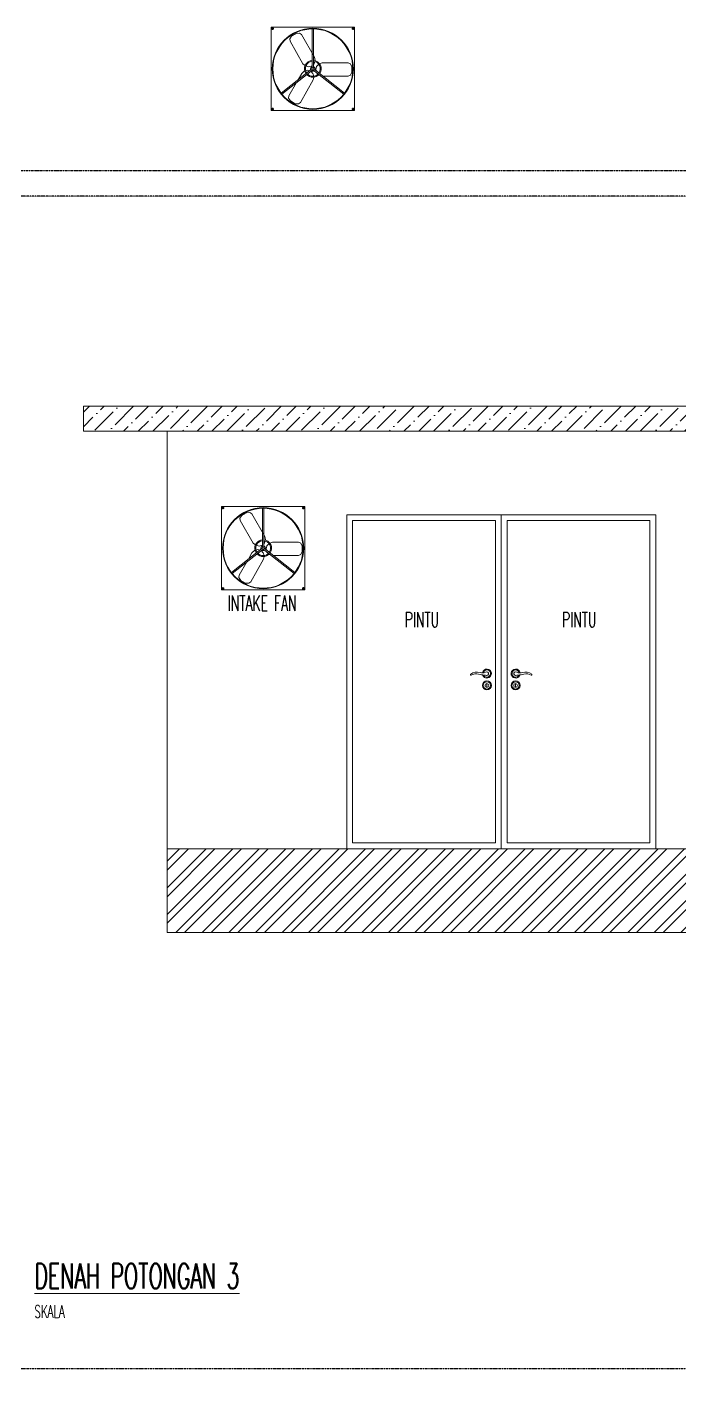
# Model space of a CAD drawing. Header units: millimetres. Extents: x -3140 to 122882, y -13467 to 35950.
# Drawn here: x 76951 to 80858, y 23129 to 31235 of the extents above; entities that cross this region are included whole.
import ezdxf

# ---------------------------------------------------------------- set-up
doc = ezdxf.new("R2010")
doc.units = ezdxf.units.MM
doc.header["$MEASUREMENT"] = 0
doc.linetypes.add('DASHDOT', pattern=[1, 0.5, -0.25, 0, -0.25])
for name, color, linetype, lineweight in [('C NOTASI', 3, 'Continuous', 5), ('inst ME', 7, 'Continuous', 13), ('J', 1, 'Continuous', 13)]:
    doc.layers.add(name, color=color, linetype=linetype, lineweight=lineweight)
doc.styles.add('300', font='rs.shx', dxfattribs={"width": 0.6, "height": 100})
doc.dimstyles.new('300', dxfattribs={"dimtxt": 50, "dimasz": 30, "dimexe": 50, "dimexo": 50, "dimgap": 30, "dimtad": 2, "dimdec": 0, "dimzin": 0, "dimtxsty": '300', "dimblk": 'DOT', "dimcen": 0.2, "dimclrd": 1, "dimclre": 1, "dimclrt": 3, "dimadec": 0, "dimazin": 0, "dimtfac": 1, "dimtdec": 0, "dimtix": 1, "dimtmove": 0, "dimatfit": 3, "dimfxl": 1, "dimtolj": 1, "dimtzin": 0, "dimarcsym": 0})

# ---------------------------------------------------------------- blocks, each defined once
blk = doc.blocks.new('Handle-01')
for centre, radius, start, end in [((-66.7, -54.9), 64.6, 70.65002, 128.47831), ((-31.2, 66.5), 62.1, 256.79025, 291.8405), ((0, 0), 30, 198.02954, 169.96267), ((0, 0), 24, 204.54285, 168.26614), ((0, 0), 12, 259.25559, 132.43023), ((-105.2, -7.5), 3.6, 119.1006, 286.73068), ((-70.4, -63.6), 62.5, 75.77345, 122.60946), ((-12, 119.3), 129.6, 250.59259, 267.96816), ((62.6, 665.3), 680.2, 263.31552, 264.72244)]:
    blk.add_arc(centre, radius, start, end)
blk = doc.blocks.new('_Dot')
at = {"color": 0, "lineweight": -2}
blk.add_line((-0.5, 0), (-1, 0), dxfattribs=at)
at = {"color": 0, "const_width": 0.5}
blk.add_lwpolyline([(-0.25, 0, 1), (0.25, 0, 1)], format="xyb", close=True, dxfattribs=at)
blk = doc.blocks.new('_ArchTick')
at = {"color": 0, "linetype": 'ByBlock', "const_width": 0.15}
blk.add_lwpolyline([(-0.5, -0.5), (0.5, 0.5)], dxfattribs=at)
blk = doc.blocks.new('*D129')
at = {"color": 1, "lineweight": -2, "transparency": 16777216}
for p, q in [((77764.6, 17954.3), (77764.6, 17404)), ((84764.6, 17954.3), (84764.6, 17404)), ((84734.6, 17454), (77794.6, 17454))]:
    blk.add_line(p, q, dxfattribs=at)
at = {"layer": 'Defpoints', "color": 0, "transparency": 16777216}
for p in [(113501.2, 28422), (113501.2, 28029.6), (117251.2, 28029.6), (77764.6, 18004.3), (84764.6, 18004.3), (77764.6, 17454)]:
    blk.add_point(p, dxfattribs=at)
at = {"layer": 'inst ME', "color": 1, "lineweight": -2, "transparency": 16777216}
for p, q in [((113501.2, 28079.6), (113501.2, 28472)), ((117251.2, 28079.6), (117251.2, 28472)), ((117251.2, 28422), (113501.2, 28422))]:
    blk.add_line(p, q, dxfattribs=at)
at = {"color": 1, "lineweight": -2, "transparency": 16777216, "xscale": 30, "yscale": 30, "zscale": 30, "rotation": 180}
blk.add_blockref('_Dot', (77764.6, 17454), dxfattribs=at)
at = {"color": 1, "lineweight": -2, "transparency": 16777216, "xscale": 30, "yscale": 30, "zscale": 30}
blk.add_blockref('_Dot', (84764.6, 17454), dxfattribs=at)
at = {"layer": 'inst ME', "color": 1, "lineweight": -2, "transparency": 16777216, "xscale": 60, "yscale": 60, "zscale": 60, "rotation": 180}
blk.add_blockref('_ArchTick', (113501.2, 28422), dxfattribs=at)
at = {"layer": 'inst ME', "color": 1, "lineweight": -2, "transparency": 16777216, "xscale": 60, "yscale": 60, "zscale": 60}
blk.add_blockref('_ArchTick', (117251.2, 28422), dxfattribs=at)
at = {"color": 3, "transparency": 16777216, "insert": (81264.6, 17374), "char_height": 100, "attachment_point": 5, "style": '300'}
blk.add_mtext('\\A1;7000', dxfattribs=at)
at = {"layer": 'inst ME', "color": 3, "transparency": 16777216, "insert": (115376.2, 28522), "char_height": 100, "attachment_point": 5, "style": '300'}
blk.add_mtext('\\A1;3750', dxfattribs=at)
blk = doc.blocks.new('*D130')
at = {"color": 1, "lineweight": -2, "transparency": 16777216}
for p, q in [((77827.1, 17954.3), (77827.1, 17738.7)), ((80827.1, 17954.3), (80827.1, 17738.7)), ((77857.1, 17788.7), (80797.1, 17788.7))]:
    blk.add_line(p, q, dxfattribs=at)
at = {"layer": 'Defpoints', "color": 0, "transparency": 16777216}
for p in [(110376.2, 28422), (110376.2, 28154.6), (113376.2, 28154.6), (77827.1, 18004.3), (80827.1, 18004.3), (80827.1, 17788.7)]:
    blk.add_point(p, dxfattribs=at)
at = {"layer": 'inst ME', "color": 1, "lineweight": -2, "transparency": 16777216}
for p, q in [((110376.2, 28204.6), (110376.2, 28472)), ((113376.2, 28204.6), (113376.2, 28472)), ((113376.2, 28422), (110376.2, 28422))]:
    blk.add_line(p, q, dxfattribs=at)
at = {"color": 1, "lineweight": -2, "transparency": 16777216, "xscale": 30, "yscale": 30, "zscale": 30, "rotation": 180}
blk.add_blockref('_Dot', (77827.1, 17788.7), dxfattribs=at)
at = {"color": 1, "lineweight": -2, "transparency": 16777216, "xscale": 30, "yscale": 30, "zscale": 30}
blk.add_blockref('_Dot', (80827.1, 17788.7), dxfattribs=at)
at = {"layer": 'inst ME', "color": 1, "lineweight": -2, "transparency": 16777216, "xscale": 60, "yscale": 60, "zscale": 60, "rotation": 180}
blk.add_blockref('_ArchTick', (110376.2, 28422), dxfattribs=at)
at = {"layer": 'inst ME', "color": 1, "lineweight": -2, "transparency": 16777216, "xscale": 60, "yscale": 60, "zscale": 60}
blk.add_blockref('_ArchTick', (113376.2, 28422), dxfattribs=at)
at = {"color": 3, "transparency": 16777216, "insert": (79327.1, 17708.7), "char_height": 100, "attachment_point": 5, "style": '300'}
blk.add_mtext('\\A1;3000', dxfattribs=at)
at = {"layer": 'inst ME', "color": 3, "transparency": 16777216, "insert": (111876.2, 28522), "char_height": 100, "attachment_point": 5, "style": '300'}
blk.add_mtext('\\A1;3000', dxfattribs=at)
blk = doc.blocks.new('*D132')
at = {"color": 1, "lineweight": -2, "transparency": 16777216}
for p, q in [((67749.5, 29030.2), (67749.5, 29479.7)), ((67779.5, 29429.7), (75844.5, 29429.7)), ((75874.5, 29030.2), (75874.5, 29479.7))]:
    blk.add_line(p, q, dxfattribs=at)
at = {"layer": 'Defpoints', "color": 0, "transparency": 16777216}
for p in [(75874.5, 29429.7), (67749.5, 28980.2), (75874.5, 28980.2), (117251.2, 28229.4), (116251.2, 28029.6), (117251.2, 28029.6)]:
    blk.add_point(p, dxfattribs=at)
at = {"layer": 'inst ME', "color": 1, "lineweight": -2, "transparency": 16777216}
for p, q in [((116251.2, 28079.6), (116251.2, 28279.4)), ((116251.2, 28229.4), (117251.2, 28229.4)), ((117251.2, 28079.6), (117251.2, 28279.4))]:
    blk.add_line(p, q, dxfattribs=at)
at = {"color": 1, "lineweight": -2, "transparency": 16777216, "xscale": 30, "yscale": 30, "zscale": 30, "rotation": 180}
blk.add_blockref('_Dot', (67749.5, 29429.7), dxfattribs=at)
at = {"color": 1, "lineweight": -2, "transparency": 16777216, "xscale": 30, "yscale": 30, "zscale": 30}
blk.add_blockref('_Dot', (75874.5, 29429.7), dxfattribs=at)
at = {"layer": 'inst ME', "color": 1, "lineweight": -2, "transparency": 16777216, "xscale": 60, "yscale": 60, "zscale": 60, "rotation": 180}
blk.add_blockref('_ArchTick', (116251.2, 28229.4), dxfattribs=at)
at = {"layer": 'inst ME', "color": 1, "lineweight": -2, "transparency": 16777216, "xscale": 60, "yscale": 60, "zscale": 60}
blk.add_blockref('_ArchTick', (117251.2, 28229.4), dxfattribs=at)
at = {"color": 3, "transparency": 16777216, "insert": (71812, 29509.7), "char_height": 100, "attachment_point": 5, "style": '300'}
blk.add_mtext('\\A1;8125', dxfattribs=at)
at = {"layer": 'inst ME', "color": 3, "transparency": 16777216, "insert": (116751.2, 28329.4), "char_height": 100, "attachment_point": 5, "style": '300'}
blk.add_mtext('\\A1;1000', dxfattribs=at)
blk = doc.blocks.new('*D133')
at = {"color": 1, "lineweight": -2, "transparency": 16777216}
for p, q in [((67749.5, 29030.2), (67749.5, 29261.3)), ((68249.5, 29030.2), (68249.5, 29261.3)), ((67779.5, 29211.3), (68219.5, 29211.3))]:
    blk.add_line(p, q, dxfattribs=at)
at = {"layer": 'Defpoints', "color": 0, "transparency": 16777216}
for p in [(68249.5, 29211.3), (67749.5, 28980.2), (68249.5, 28980.2), (114451.2, 28229.4), (114451.2, 28029.6), (115651.2, 28029.6)]:
    blk.add_point(p, dxfattribs=at)
at = {"layer": 'inst ME', "color": 1, "lineweight": -2, "transparency": 16777216}
for p, q in [((114451.2, 28079.6), (114451.2, 28279.4)), ((115651.2, 28229.4), (114451.2, 28229.4)), ((115651.2, 28079.6), (115651.2, 28279.4))]:
    blk.add_line(p, q, dxfattribs=at)
at = {"color": 1, "lineweight": -2, "transparency": 16777216, "xscale": 30, "yscale": 30, "zscale": 30, "rotation": 180}
blk.add_blockref('_Dot', (67749.5, 29211.3), dxfattribs=at)
at = {"color": 1, "lineweight": -2, "transparency": 16777216, "xscale": 30, "yscale": 30, "zscale": 30}
blk.add_blockref('_Dot', (68249.5, 29211.3), dxfattribs=at)
at = {"layer": 'inst ME', "color": 1, "lineweight": -2, "transparency": 16777216, "xscale": 60, "yscale": 60, "zscale": 60, "rotation": 180}
blk.add_blockref('_ArchTick', (114451.2, 28229.4), dxfattribs=at)
at = {"layer": 'inst ME', "color": 1, "lineweight": -2, "transparency": 16777216, "xscale": 60, "yscale": 60, "zscale": 60}
blk.add_blockref('_ArchTick', (115651.2, 28229.4), dxfattribs=at)
at = {"color": 3, "transparency": 16777216, "insert": (67999.5, 29291.3), "char_height": 100, "attachment_point": 5, "style": '300'}
blk.add_mtext('\\A1;500', dxfattribs=at)
at = {"layer": 'inst ME', "color": 3, "transparency": 16777216, "insert": (115051.2, 28329.4), "char_height": 100, "attachment_point": 5, "style": '300'}
blk.add_mtext('\\A1;1200', dxfattribs=at)
blk = doc.blocks.new('*D134')
at = {"color": 1, "lineweight": -2, "transparency": 16777216}
for p, q in [((68249.5, 29030.2), (68249.5, 29261.3)), ((75374.5, 29030.2), (75374.5, 29261.3)), ((68279.5, 29211.3), (75344.5, 29211.3)), ((113326.2, 28029.6), (112710.4, 28029.6)), ((112760.4, 27999.6), (112760.4, 26609.6)), ((113326.2, 26579.6), (112710.4, 26579.6))]:
    blk.add_line(p, q, dxfattribs=at)
at = {"layer": 'Defpoints', "color": 0, "transparency": 16777216}
for p in [(75374.5, 29211.3), (68249.5, 28980.2), (75374.5, 28980.2), (113376.2, 28029.6), (112760.4, 26579.6), (113376.2, 26579.6)]:
    blk.add_point(p, dxfattribs=at)
at = {"color": 1, "lineweight": -2, "transparency": 16777216, "xscale": 30, "yscale": 30, "zscale": 30}
for p, rotation in [((68249.5, 29211.3), 180), ((112760.4, 28029.6), 90), ((112760.4, 26579.6), 270)]:
    blk.add_blockref('_Dot', p, dxfattribs=dict(at, rotation=rotation))
blk.add_blockref('_Dot', (75374.5, 29211.3), dxfattribs=at)
at = {"color": 3, "transparency": 16777216, "insert": (71812, 29291.3), "char_height": 100, "attachment_point": 5, "style": '300'}
blk.add_mtext('\\A1;7125', dxfattribs=at)
at = {"color": 3, "transparency": 16777216, "insert": (112680.4, 27304.6), "char_height": 100, "attachment_point": 5, "rotation": 90, "style": '300'}
blk.add_mtext('\\A1;1450', dxfattribs=at)
blk = doc.blocks.new('*D135')
at = {"color": 1, "lineweight": -2, "transparency": 16777216}
for p, q in [((75374.5, 29030.2), (75374.5, 29261.3)), ((75874.5, 29030.2), (75874.5, 29261.3)), ((75404.5, 29211.3), (75844.5, 29211.3)), ((110376.2, 28204.6), (110376.2, 28296.5)), ((111376.2, 28204.6), (111376.2, 28296.5)), ((110406.2, 28246.5), (111346.2, 28246.5))]:
    blk.add_line(p, q, dxfattribs=at)
at = {"layer": 'Defpoints', "color": 0, "transparency": 16777216}
for p in [(75874.5, 29211.3), (75374.5, 28980.2), (75874.5, 28980.2), (111376.2, 28246.5), (110376.2, 28154.6), (111376.2, 28154.6)]:
    blk.add_point(p, dxfattribs=at)
at = {"color": 1, "lineweight": -2, "transparency": 16777216, "xscale": 30, "yscale": 30, "zscale": 30, "rotation": 180}
for p in [(75374.5, 29211.3), (110376.2, 28246.5)]:
    blk.add_blockref('_Dot', p, dxfattribs=at)
at = {"color": 1, "lineweight": -2, "transparency": 16777216, "xscale": 30, "yscale": 30, "zscale": 30}
for p in [(75874.5, 29211.3), (111376.2, 28246.5)]:
    blk.add_blockref('_Dot', p, dxfattribs=at)
at = {"color": 3, "transparency": 16777216, "char_height": 100, "attachment_point": 5, "style": '300'}
for s, insert in [('\\A1;500', (75624.5, 29291.3)), ('\\A1;1000', (110876.2, 28326.5))]:
    blk.add_mtext(s, dxfattribs=dict(at, insert=insert))

msp = doc.modelspace()

# ---------------------------------------------------------------- hatches: boundary and pattern name
at = {"layer": 'inst ME'}
h = msp.add_hatch(dxfattribs=at)
h.set_pattern_fill('ANSI36', color=4, scale=500)
h.set_pattern_definition([(45, (75301, -52960.335), (33.14563, 121.53398), [156.25, -31.25, 0, -31.25])])
h.paths.add_polyline_path([(77288.4, 28965), (85413.4, 28965), (85413.4, 28815), (84913.4, 28815), (77288.4, 28815)])
h = msp.add_hatch(dxfattribs=at)
h.set_pattern_fill('ANSI32', color=129, scale=300)
h.paths.add_polyline_path([(84913.4, 26245.6), (84788.4, 26245.6), (84788.4, 26165), (84288.4, 26165), (84288.4, 26315), (77788.4, 26315), (77788.4, 25815), (84913.4, 25815)])

# ---------------------------------------------------------------- linework, layer by layer
for points in [[(78418.6, 31227.1), (78415.1, 31227.1)], [(78418.6, 31227.1), (78415.1, 31227.1)], [(78418.6, 31225.1), (78415.1, 31225.1)], [(78418.6, 31225.1), (78415.1, 31225.1)], [(78418.6, 31227.1), (78418.6, 31230.5)], [(78418.6, 31227.1), (78418.6, 31230.5)], [(78418.6, 31225.1), (78418.6, 31221.6)], [(78418.6, 31225.1), (78418.6, 31221.6)], [(78420.6, 31227.1), (78420.6, 31230.5)], [(78420.6, 31227.1), (78420.6, 31230.5)], [(78420.6, 31227.1), (78424, 31227.1)], [(78420.6, 31227.1), (78424, 31227.1)], [(78420.6, 31225.1), (78420.6, 31221.6)], [(78420.6, 31225.1), (78420.6, 31221.6)], [(78420.6, 31225.1), (78424, 31225.1)], [(78420.6, 31225.1), (78424, 31225.1)], [(78901.1, 31227.1), (78897.6, 31227.1)], [(78901.1, 31227.1), (78897.6, 31227.1)], [(78901.1, 31225.1), (78897.6, 31225.1)], [(78901.1, 31225.1), (78897.6, 31225.1)], [(78901.1, 31227.1), (78901.1, 31230.5)], [(78901.1, 31227.1), (78901.1, 31230.5)], [(78901.1, 31225.1), (78901.1, 31221.6)], [(78901.1, 31225.1), (78901.1, 31221.6)], [(78903.1, 31227.1), (78903.1, 31230.5)], [(78903.1, 31227.1), (78903.1, 31230.5)], [(78903.1, 31227.1), (78906.5, 31227.1)], [(78903.1, 31227.1), (78906.5, 31227.1)], [(78903.1, 31225.1), (78906.5, 31225.1)], [(78903.1, 31225.1), (78906.5, 31225.1)], [(78903.1, 31225.1), (78903.1, 31221.6)], [(78903.1, 31225.1), (78903.1, 31221.6)], [(78418.6, 30744.7), (78415.1, 30744.7)], [(78418.6, 30744.7), (78415.1, 30744.7)], [(78418.6, 30742.7), (78415.1, 30742.7)], [(78418.6, 30742.7), (78415.1, 30742.7)], [(78418.6, 30744.7), (78418.6, 30748.2)], [(78418.6, 30744.7), (78418.6, 30748.2)], [(78418.6, 30742.7), (78418.6, 30739.3)], [(78418.6, 30742.7), (78418.6, 30739.3)], [(78420.6, 30744.7), (78420.6, 30748.2)], [(78420.6, 30744.7), (78420.6, 30748.2)], [(78420.6, 30744.7), (78424, 30744.7)], [(78420.6, 30744.7), (78424, 30744.7)], [(78420.6, 30742.7), (78420.6, 30739.3)], [(78420.6, 30742.7), (78420.6, 30739.3)], [(78420.6, 30742.7), (78424, 30742.7)], [(78420.6, 30742.7), (78424, 30742.7)], [(78901.1, 30744.7), (78897.6, 30744.7)], [(78901.1, 30744.7), (78897.6, 30744.7)], [(78901.1, 30742.7), (78897.6, 30742.7)], [(78901.1, 30742.7), (78897.6, 30742.7)], [(78901.1, 30744.7), (78901.1, 30748.2)], [(78901.1, 30744.7), (78901.1, 30748.2)], [(78901.1, 30742.7), (78901.1, 30739.3)], [(78901.1, 30742.7), (78901.1, 30739.3)], [(78903.1, 30744.7), (78903.1, 30748.2)], [(78903.1, 30744.7), (78903.1, 30748.2)], [(78903.1, 30744.7), (78906.5, 30744.7)], [(78903.1, 30744.7), (78906.5, 30744.7)], [(78903.1, 30742.7), (78906.5, 30742.7)], [(78903.1, 30742.7), (78906.5, 30742.7)], [(78903.1, 30742.7), (78903.1, 30739.3)], [(78903.1, 30742.7), (78903.1, 30739.3)], [(78121.2, 28357.1), (78117.8, 28357.1)], [(78121.2, 28357.1), (78117.8, 28357.1)], [(78121.2, 28355.1), (78117.8, 28355.1)], [(78121.2, 28355.1), (78117.8, 28355.1)], [(78121.2, 28357.1), (78121.2, 28360.6)], [(78121.2, 28357.1), (78121.2, 28360.6)], [(78121.2, 28355.1), (78121.2, 28351.7)], [(78121.2, 28355.1), (78121.2, 28351.7)], [(78123.2, 28357.1), (78123.2, 28360.6)], [(78123.2, 28357.1), (78123.2, 28360.6)], [(78123.2, 28357.1), (78126.7, 28357.1)], [(78123.2, 28357.1), (78126.7, 28357.1)], [(78123.2, 28355.1), (78123.2, 28351.7)], [(78123.2, 28355.1), (78123.2, 28351.7)], [(78123.2, 28355.1), (78126.7, 28355.1)], [(78123.2, 28355.1), (78126.7, 28355.1)], [(78603.7, 28357.1), (78600.2, 28357.1)], [(78603.7, 28357.1), (78600.2, 28357.1)], [(78603.7, 28355.1), (78600.2, 28355.1)], [(78603.7, 28355.1), (78600.2, 28355.1)], [(78603.7, 28357.1), (78603.7, 28360.6)], [(78603.7, 28357.1), (78603.7, 28360.6)], [(78603.7, 28355.1), (78603.7, 28351.7)], [(78603.7, 28355.1), (78603.7, 28351.7)], [(78605.7, 28357.1), (78605.7, 28360.6)], [(78605.7, 28357.1), (78605.7, 28360.6)], [(78605.7, 28357.1), (78609.2, 28357.1)], [(78605.7, 28357.1), (78609.2, 28357.1)], [(78605.7, 28355.1), (78609.2, 28355.1)], [(78605.7, 28355.1), (78609.2, 28355.1)], [(78605.7, 28355.1), (78605.7, 28351.7)], [(78605.7, 28355.1), (78605.7, 28351.7)], [(78121.2, 27874.8), (78117.8, 27874.8)], [(78121.2, 27874.8), (78117.8, 27874.8)], [(78121.2, 27872.8), (78117.8, 27872.8)], [(78121.2, 27872.8), (78117.8, 27872.8)], [(78121.2, 27874.8), (78121.2, 27878.3)], [(78121.2, 27874.8), (78121.2, 27878.3)], [(78121.2, 27872.8), (78121.2, 27869.4)], [(78121.2, 27872.8), (78121.2, 27869.4)], [(78123.2, 27874.8), (78123.2, 27878.3)], [(78123.2, 27874.8), (78123.2, 27878.3)], [(78123.2, 27874.8), (78126.7, 27874.8)], [(78123.2, 27874.8), (78126.7, 27874.8)], [(78123.2, 27872.8), (78123.2, 27869.4)], [(78123.2, 27872.8), (78123.2, 27869.4)], [(78123.2, 27872.8), (78126.7, 27872.8)], [(78123.2, 27872.8), (78126.7, 27872.8)], [(78603.7, 27874.8), (78600.2, 27874.8)], [(78603.7, 27874.8), (78600.2, 27874.8)], [(78603.7, 27872.8), (78600.2, 27872.8)], [(78603.7, 27872.8), (78600.2, 27872.8)], [(78603.7, 27874.8), (78603.7, 27878.3)], [(78603.7, 27874.8), (78603.7, 27878.3)], [(78603.7, 27872.8), (78603.7, 27869.4)], [(78603.7, 27872.8), (78603.7, 27869.4)], [(78605.7, 27874.8), (78605.7, 27878.3)], [(78605.7, 27874.8), (78605.7, 27878.3)], [(78605.7, 27874.8), (78609.2, 27874.8)], [(78605.7, 27874.8), (78609.2, 27874.8)], [(78605.7, 27872.8), (78609.2, 27872.8)], [(78605.7, 27872.8), (78609.2, 27872.8)], [(78605.7, 27872.8), (78605.7, 27869.4)], [(78605.7, 27872.8), (78605.7, 27869.4)]]:
    msp.add_lwpolyline(points)
at = {"linetype": 'DASHDOT'}
for points in [[(76583.4, 23054.3), (86118.4, 23054.3), (86118.4, 30373.4), (76583.4, 30373.4)], [(76733.4, 23204.3), (85968.4, 23204.3), (85968.4, 30223.4), (76733.4, 30223.4)]]:
    msp.add_lwpolyline(points, close=True, dxfattribs=at)
for centre in [(78419.6, 31226.1), (78902.1, 31226.1), (78419.6, 30743.7), (78902.1, 30743.7), (78122.2, 28356.1), (78604.7, 28356.1), (78122.2, 27873.8), (78604.7, 27873.8)]:
    msp.add_circle(centre, 4.56)
for centre, start, end in [((78419.6, 31226.1), 104.00845, 165.99155), ((78419.6, 31226.1), 194.00845, 255.99155), ((78419.6, 31226.1), 14.00845, 75.99155), ((78419.6, 31226.1), 284.00845, 345.99155), ((78902.1, 31226.1), 104.00845, 165.99155), ((78902.1, 31226.1), 194.00845, 255.99155), ((78902.1, 31226.1), 14.00845, 75.99155), ((78902.1, 31226.1), 284.00845, 345.99155), ((78419.6, 30743.7), 104.00845, 165.99155), ((78419.6, 30743.7), 194.00845, 255.99155), ((78419.6, 30743.7), 14.00845, 75.99155), ((78419.6, 30743.7), 284.00845, 345.99155), ((78902.1, 30743.7), 104.00845, 165.99155), ((78902.1, 30743.7), 194.00845, 255.99155), ((78902.1, 30743.7), 14.00845, 75.99155), ((78902.1, 30743.7), 284.00845, 345.99155), ((78122.2, 28356.1), 104.00845, 165.99155), ((78122.2, 28356.1), 194.00845, 255.99155), ((78122.2, 28356.1), 14.00845, 75.99155), ((78122.2, 28356.1), 284.00845, 345.99155), ((78604.7, 28356.1), 104.00845, 165.99155), ((78604.7, 28356.1), 194.00845, 255.99155), ((78604.7, 28356.1), 14.00845, 75.99155), ((78604.7, 28356.1), 284.00845, 345.99155), ((78122.2, 27873.8), 104.00845, 165.99155), ((78122.2, 27873.8), 194.00845, 255.99155), ((78122.2, 27873.8), 14.00845, 75.99155), ((78122.2, 27873.8), 284.00845, 345.99155), ((78604.7, 27873.8), 104.00845, 165.99155), ((78604.7, 27873.8), 194.00845, 255.99155), ((78604.7, 27873.8), 14.00845, 75.99155), ((78604.7, 27873.8), 284.00845, 345.99155)]:
    msp.add_arc(centre, 4.13, start, end)
at = {"layer": 'inst ME'}
for points in [[(78910.8, 31234.9), (78410.8, 31234.9), (78410.8, 30734.9), (78910.8, 30734.9)], [(78613.5, 28365), (78113.5, 28365), (78113.5, 27865), (78613.5, 27865)], [(79788.4, 26315), (78863.5, 26315), (78863.5, 28315), (79788.4, 28315)], [(80713.5, 28315), (79788.4, 28315), (79788.4, 26315), (80713.5, 26315)], [(79753.4, 26350), (78898.5, 26350), (78898.5, 28280), (79753.4, 28280)], [(80678.5, 28280), (79823.4, 28280), (79823.4, 26350), (80678.5, 26350)]]:
    msp.add_lwpolyline(points, close=True, dxfattribs=at)
for points in [[(78657.2, 31224.2), (78657.2, 30988.6)], [(78664.5, 31224.2), (78664.5, 30988.6)], [(78601.9, 31015.7), (78524.2, 31150), (78522.3, 31164.3), (78533.7, 31180.5), (78562.1, 31197), (78581.8, 31198.7), (78593.3, 31190), (78671, 31055.7), (78674.5, 31035.2), (78673.9, 31033.2)], [(78470.8, 30839.4), (78655.7, 30985.4)], [(78475.3, 30833.8), (78660.2, 30979.7)], [(78572.5, 30919.8), (78594.1, 30957.9), (78609.9, 30971.3), (78612.5, 30972)], [(78615, 31004.9), (78601.9, 31015.7)], [(78617.5, 30973.4), (78628.8, 30976.5), (78640.8, 30973.7)], [(78657.2, 31003.4), (78655.9, 31002.1), (78636.7, 30997.4), (78619.4, 31002.1)], [(78649, 30971), (78661.7, 30957.9), (78666.5, 30940.4)], [(78846.4, 30833.8), (78661.5, 30979.7)], [(78672.6, 31028.2), (78669.5, 31016.3), (78664.5, 31011.1)], [(78850.9, 30839.4), (78666, 30985.4)], [(78680, 30974.4), (78678.2, 30980.6), (78683.7, 30999.5), (78696.5, 31012.1)], [(78701.1, 31014.6), (78717, 31020.5)], [(78717, 31020.5), (78872.2, 31020.5), (78885.5, 31014.9), (78893.9, 30997), (78893.9, 30964.1), (78885.5, 30946.2), (78872.2, 30940.6), (78722.7, 30940.6)], [(78663.6, 30918.6), (78587.2, 30783.6), (78575.8, 30774.7), (78556, 30776.2), (78527.5, 30792.4), (78515.9, 30808.5), (78517.7, 30822.9), (78563.1, 30903.1)], [(78666.3, 30935.2), (78663.6, 30918.6)], [(78692.4, 30953), (78683.7, 30961.6), (78683.5, 30962.4)], [(78705.8, 30944.8), (78697.6, 30947.8), (78696, 30949.4)], [(77288.4, 28965), (85413.4, 28965)], [(77788.4, 28815), (77288.4, 28815), (77288.4, 28965), (77788.4, 28965)], [(77288.4, 28815), (85413.4, 28815)], [(77788.4, 28815), (77288.4, 28815)], [(77788.4, 28815), (77788.4, 25815)], [(78304.5, 28145.8), (78226.8, 28280.1), (78224.9, 28294.4), (78236.3, 28310.6), (78264.7, 28327.1), (78284.4, 28328.8), (78295.9, 28320), (78373.6, 28185.7), (78377.1, 28165.3), (78376.6, 28163.2)], [(78359.8, 28354.3), (78359.8, 28118.7)], [(78367.1, 28354.3), (78367.1, 28118.7)], [(78317.6, 28134.9), (78304.5, 28145.8)], [(78359.8, 28133.5), (78358.5, 28132.1), (78339.4, 28127.5), (78322, 28132.1)], [(78375.2, 28158.2), (78372.1, 28146.4), (78367.1, 28141.1)], [(78382.6, 28104.5), (78380.8, 28110.6), (78386.3, 28129.5), (78399.1, 28142.2)], [(78403.7, 28144.7), (78419.6, 28150.6)], [(78419.6, 28150.6), (78574.8, 28150.6), (78588.1, 28145), (78596.5, 28127.1), (78596.5, 28094.2), (78588.1, 28076.3), (78574.8, 28070.7), (78425.3, 28070.7)], [(78173.4, 27969.5), (78358.3, 28115.5)], [(78177.9, 27963.8), (78362.8, 28109.8)], [(78366.2, 28048.7), (78289.8, 27913.6), (78278.4, 27904.8), (78258.7, 27906.3), (78230.1, 27922.5), (78218.6, 27938.6), (78220.3, 27952.9), (78265.7, 28033.2)], [(78275.2, 28049.9), (78296.7, 28088), (78312.5, 28101.3), (78315.1, 28102.1)], [(78320.1, 28103.5), (78331.4, 28106.6), (78343.5, 28103.8)], [(78351.6, 28101), (78364.3, 28088), (78369.1, 28070.5)], [(78549, 27963.8), (78364.1, 28109.8)], [(78368.9, 28065.3), (78366.2, 28048.7)], [(78553.5, 27969.5), (78368.6, 28115.5)], [(78395, 28083.1), (78386.3, 28091.7), (78386.1, 28092.5)], [(78408.4, 28074.9), (78400.2, 28077.9), (78398.7, 28079.5)], [(77788.4, 26315), (84913.4, 26315)], [(77788.4, 25815), (84913.4, 25815)]]:
    msp.add_lwpolyline(points, dxfattribs=at)
for centre, radius in [((78660.8, 30984.9), 242.9), ((78660.8, 30984.9), 239.3), ((78660.8, 30984.9), 5.19), ((78363.5, 28115), 242.9), ((78363.5, 28115), 239.3), ((78363.5, 28115), 5.19)]:
    msp.add_circle(centre, radius, dxfattribs=at)
for centre, radius, start, end in [((78660.8, 30984.9), 50, 94.15565, 214.13644), ((78660.8, 30984.9), 44.8, 94.63494, 213.65715), ((78660.8, 30984.9), 13.8, 105.24177, 203.05032), ((78660.8, 30984.9), 13.8, 233.53386, 306.46614), ((78660.8, 30984.9), 50, 325.86356, 85.84435), ((78660.8, 30984.9), 44.8, 326.34285, 85.36506), ((78660.8, 30984.9), 13.8, 336.94968, 74.75823), ((78660.8, 30984.9), 50, 222.44774, 317.55226), ((78660.8, 30984.9), 44.8, 222.92703, 317.07297), ((78363.5, 28115), 50, 94.15565, 214.13644), ((78363.5, 28115), 44.8, 94.63494, 213.65715), ((78363.5, 28115), 13.8, 105.24177, 203.05032), ((78363.5, 28115), 50, 325.86356, 85.84435), ((78363.5, 28115), 44.8, 326.34285, 85.36506), ((78363.5, 28115), 13.8, 336.94968, 74.75823), ((78363.5, 28115), 50, 222.44774, 317.55226), ((78363.5, 28115), 44.8, 222.92703, 317.07297), ((78363.5, 28115), 13.8, 233.53386, 306.46614)]:
    msp.add_arc(centre, radius, start, end, dxfattribs=at)
at = {"layer": 'J'}
for p, q in [((79702.4, 27286), (79702.4, 27300.9)), ((79874.4, 27286), (79874.4, 27300.9))]:
    msp.add_line(p, q, dxfattribs=at)
msp.add_ellipse((79702.4, 27293.5), major_axis=(19.1, 19.1), ratio=1, dxfattribs=at)
for major_axis in [(-15.3, 15.3), (-7.64, 7.64)]:
    msp.add_ellipse((79702.4, 27293.5), major_axis=major_axis, ratio=1, start_param=1.570796326794897, end_param=7.853981633974483, dxfattribs=at)
at = {"layer": 'J', "extrusion": (0, 0, -1)}
msp.add_ellipse((79874.4, 27293.5), major_axis=(-19.1, 19.1), ratio=1, dxfattribs=at)
for major_axis in [(15.3, 15.3), (7.64, 7.64)]:
    msp.add_ellipse((79874.4, 27293.5), major_axis=major_axis, ratio=1, start_param=1.570796326794897, end_param=7.853981633974483, dxfattribs=at)

# ---------------------------------------------------------------- block references
at = {"layer": 'J', "extrusion": (0, 0, -1), "yscale": 0.8998638043971724, "zscale": -0.8998638043971724}
for p, xscale in [((-79702.4, 27364.3), -0.8998638043971724), ((-79874.4, 27364.3), 0.8998638043971724)]:
    msp.add_blockref('Handle-01', p, dxfattribs=dict(at, xscale=xscale))

# ---------------------------------------------------------------- texts
at = {"layer": 'C NOTASI', "color": 3, "char_height": 90, "width": 569.052, "attachment_point": 5, "style": '300'}
for s, insert in [('\\A1;{\\C256;INTAKE FAN}', (78357.1, 27785.9)), ('\\A1;PINTU', (79314.1, 27687.2)), ('\\A1;PINTU', (80255.5, 27687.2))]:
    msp.add_mtext(s, dxfattribs=dict(at, insert=insert))
at = {"layer": 'inst ME', "color": 3, "insert": (79090.7, 23669.7), "char_height": 150, "width": 4192.106, "attachment_point": 5, "style": '300'}
msp.add_mtext('\\A1;\\pxql;{\\LDENAH POTONGAN 3\\P\\H0.5x;\\lSKALA}', dxfattribs=at)

# ---------------------------------------------------------------- dimensions: what is measured, and where the dimension line sits
for base, p1, p2, picture, middle in [((75874.5, 29429.7), (67749.5, 28980.2), (75874.5, 28980.2), '*D132', (71812, 29509.7)), ((68249.5, 29211.3), (67749.5, 28980.2), (68249.5, 28980.2), '*D133', (67999.5, 29291.3)), ((75374.5, 29211.3), (68249.5, 28980.2), (75374.5, 28980.2), '*D134', (71812, 29291.3)), ((75874.5, 29211.3), (75374.5, 28980.2), (75874.5, 28980.2), '*D135', (75624.5, 29291.3)), ((77764.6, 17454), (84764.6, 18004.3), (77764.6, 18004.3), '*D129', (81264.6, 17374)), ((80827.1, 17788.7), (77827.1, 18004.3), (80827.1, 18004.3), '*D130', (79327.1, 17708.7))]:
    dim = msp.add_linear_dim(base=base, p1=p1, p2=p2, dimstyle='300')
    dim.commit()
    dim.dimension.update_dxf_attribs({"geometry": picture, "text_midpoint": middle})

doc.saveas('drawing.dxf')
